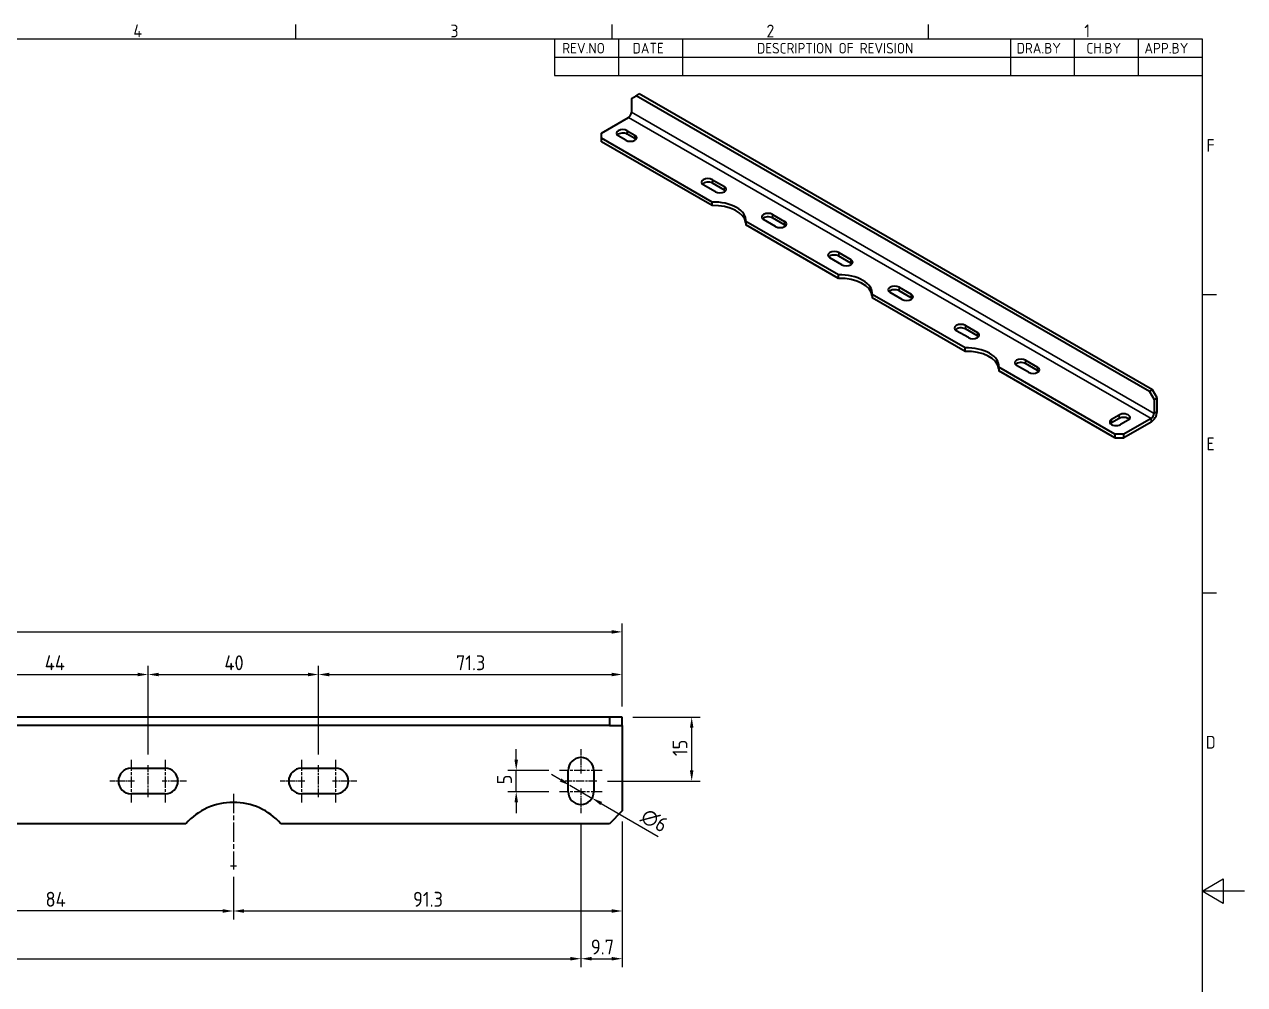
# Model space of a CAD drawing. Header units: millimetres. Extents: x 0 to 594, y 0 to 420.
# Drawn here: x 307.5 to 594, y 188.1 to 413.4 of the extents above; entities that cross this region are included whole.
import ezdxf

# ---------------------------------------------------------------- set-up
doc = ezdxf.new("R2010")
doc.units = ezdxf.units.MM
doc.linetypes.add('CHAIN', pattern=[0.3543, 0.2362, -0.0295, 0.0591, -0.0295])
doc.layers.get('0').update_dxf_attribs({"color": 3, "lineweight": 25})
for name, color, linetype, lineweight in [('가시적인 것(ISO)', 3, 'Continuous', 40), ('가시적인 좁은 것(ISO)', 3, 'Continuous', 35), ('경계(ISO)', 7, 'Continuous', 25), ('기호(ISO)', 5, 'Continuous', 25), ('중심 표식(ISO)', 1, 'Continuous', 25), ('중심선(ISO)', 1, 'Continuous', 25), ('치수(ISO)', 2, 'Continuous', 25)]:
    doc.layers.add(name, color=color, linetype=linetype, lineweight=lineweight)
doc.styles.add('ISO Proportiona M2B', font='isocp.shx')
doc.styles.add('문자 텍스트_M2B', font='isocp.shx')
doc.styles.add('치수 텍스트_PSTEK_POSCO', font='isocp.shx')
doc.dimstyles.new('치수_PSTEK_POSCO', dxfattribs={"dimtxt": 3.5, "dimasz": 2.5, "dimexe": 2, "dimexo": 2.5, "dimgap": 1, "dimtad": 1, "dimrnd": 1e-08, "dimdsep": 46, "dimtxsty": '치수 텍스트_PSTEK_POSCO', "dimcen": 0.09, "dimdle": 10, "dimclrd": 7, "dimclre": 7, "dimclrt": 2, "dimadec": 1, "dimazin": 2, "dimtfac": 1, "dimtmove": 0, "dimatfit": 3, "dimfxl": 0, "dimtolj": 1, "dimlwd": -1, "dimlwe": -1, "dimarcsym": 0})

# ---------------------------------------------------------------- blocks, each defined once
blk = doc.blocks.new('경계 Default Border')
at = {"layer": '경계(ISO)'}
for p, q in [((371.25, 410), (371.25, 413.4)), ((445.5, 410), (445.5, 413.4)), ((519.75, 410), (519.75, 413.4)), ((584, 350), (587.4, 350)), ((584, 280), (587.4, 280))]:
    blk.add_line(p, q, dxfattribs=at)
at = {"layer": '경계(ISO)', "flags": 128}
for points in [[(10, 10), (10, 410), (584, 410), (584, 10), (10, 10)], [(594, 210), (584, 210), (589, 212.89), (589, 207.11), (584, 210)]]:
    blk.add_lwpolyline(points, dxfattribs=at)
at = {"layer": '경계(ISO)', "color": 2, "char_height": 3, "attachment_point": 7, "style": '문자 텍스트_M2B'}
for s, insert in [('4', (333.1, 410.4)), ('3', (407.54, 410.37)), ('2', (481.75, 410.37)), ('1', (556.36, 410.4)), ('F', (585.04, 383.5)), ('E', (585.04, 313.47)), ('D', (584.88, 243.47))]:
    blk.add_mtext(s, dxfattribs=dict(at, insert=insert))
blk = doc.blocks.new('리비전 내역')
at = {"layer": '기호(ISO)'}
for p, q in [((432, 410), (584, 410)), ((432, 410), (432, 405.72)), ((447, 410), (447, 405.72)), ((462, 410), (462, 405.72)), ((539, 410), (539, 405.72)), ((554, 410), (554, 405.72)), ((569, 410), (569, 405.72)), ((584, 410), (584, 405.72)), ((432, 405.72), (584, 405.72)), ((432, 405.72), (432, 401.44)), ((447, 405.72), (447, 401.44)), ((462, 405.72), (462, 401.44)), ((539, 405.72), (539, 401.44)), ((554, 405.72), (554, 401.44)), ((569, 405.72), (569, 401.44)), ((584, 405.72), (584, 401.44)), ((432, 401.44), (584, 401.44))]:
    blk.add_line(p, q, dxfattribs=at)
at = {"layer": '기호(ISO)', "color": 2, "char_height": 2.5, "attachment_point": 7, "style": 'ISO Proportiona M2B'}
for s, insert in [('REV.NO', (433.79, 406.58)), ('DATE', (450.31, 406.58)), ('DESCRIPTION OF REVISION', (479.51, 406.58)), ('DRA.BY', (540.48, 406.58)), ('CH.BY', (556.86, 406.58)), ('APP.BY', (570.48, 406.58))]:
    blk.add_mtext(s, dxfattribs=dict(at, insert=insert))
blk = doc.blocks.new('*D27')
at = {"layer": 'Defpoints', "color": 0, "transparency": 16777216}
for p in [(447.88, 270.86), (100.88, 250.86), (447.88, 250.86)]:
    blk.add_point(p, dxfattribs=at)
at = {"layer": '치수(ISO)', "color": 7, "transparency": 16777216}
for p, q in [((100.88, 253.36), (100.88, 272.86)), ((447.88, 253.36), (447.88, 272.86)), ((103.38, 270.86), (445.38, 270.86))]:
    blk.add_line(p, q, dxfattribs=at)
for points in [[(103.38, 271.28), (103.38, 270.44), (100.88, 270.86)], [(445.38, 271.28), (445.38, 270.44), (447.88, 270.86)]]:
    blk.add_solid(points, dxfattribs=at)
at = {"layer": '치수(ISO)', "color": 2, "transparency": 16777216, "insert": (271.05, 273.61), "char_height": 3.5, "attachment_point": 4, "style": '치수 텍스트_PSTEK_POSCO'}
blk.add_mtext('\\A1;347', dxfattribs=at)
blk = doc.blocks.new('*D29')
at = {"layer": 'Defpoints', "color": 0, "transparency": 16777216}
for p in [(447.88, 250.86), (464.19, 250.86), (441.93, 235.86)]:
    blk.add_point(p, dxfattribs=at)
at = {"layer": '치수(ISO)', "color": 7, "transparency": 16777216}
for p, q in [((450.38, 250.86), (466.19, 250.86)), ((464.19, 238.36), (464.19, 248.36)), ((444.43, 235.86), (466.19, 235.86))]:
    blk.add_line(p, q, dxfattribs=at)
for points in [[(463.77, 248.36), (464.6, 248.36), (464.19, 250.86)], [(463.77, 238.36), (464.6, 238.36), (464.19, 235.86)]]:
    blk.add_solid(points, dxfattribs=at)
at = {"layer": '치수(ISO)', "color": 2, "transparency": 16777216, "insert": (461.44, 241.71), "char_height": 3.5, "attachment_point": 4, "rotation": 90, "style": '치수 텍스트_PSTEK_POSCO'}
blk.add_mtext('\\A1;15', dxfattribs=at)
blk = doc.blocks.new('*D30')
at = {"layer": 'Defpoints', "color": 0, "transparency": 16777216}
for p in [(438.18, 228.36), (447.88, 228.86), (447.88, 194.17)]:
    blk.add_point(p, dxfattribs=at)
at = {"layer": '치수(ISO)', "color": 7, "transparency": 16777216}
for p, q in [((447.88, 226.36), (447.88, 192.17)), ((438.18, 225.86), (438.18, 192.17)), ((440.68, 194.17), (445.38, 194.17))]:
    blk.add_line(p, q, dxfattribs=at)
for points in [[(440.68, 194.59), (440.68, 193.75), (438.18, 194.17)], [(445.38, 194.59), (445.38, 193.75), (447.88, 194.17)]]:
    blk.add_solid(points, dxfattribs=at)
at = {"layer": '치수(ISO)', "color": 2, "transparency": 16777216, "insert": (440.51, 196.92), "char_height": 3.5, "attachment_point": 4, "style": '치수 텍스트_PSTEK_POSCO'}
blk.add_mtext('\\A1;9.7', dxfattribs=at)
blk = doc.blocks.new('*D31')
at = {"layer": 'Defpoints', "color": 0, "transparency": 16777216}
for p in [(272.58, 215.11), (356.58, 215.11), (272.58, 205.37)]:
    blk.add_point(p, dxfattribs=at)
at = {"layer": '치수(ISO)', "color": 7, "transparency": 16777216}
for p, q in [((272.58, 212.61), (272.58, 203.37)), ((356.58, 212.61), (356.58, 203.37)), ((354.08, 205.37), (275.08, 205.37))]:
    blk.add_line(p, q, dxfattribs=at)
for points in [[(275.08, 205.79), (275.08, 204.95), (272.58, 205.37)], [(354.08, 205.79), (354.08, 204.95), (356.58, 205.37)]]:
    blk.add_solid(points, dxfattribs=at)
at = {"layer": '치수(ISO)', "color": 2, "transparency": 16777216, "insert": (312.48, 208.12), "char_height": 3.5, "attachment_point": 4, "style": '치수 텍스트_PSTEK_POSCO'}
blk.add_mtext('\\A1;84', dxfattribs=at)
blk = doc.blocks.new('*D35')
at = {"layer": 'Defpoints', "color": 0, "transparency": 16777216}
for p in [(110.58, 232.11), (438.18, 228.36), (438.18, 194.17)]:
    blk.add_point(p, dxfattribs=at)
at = {"layer": '치수(ISO)', "color": 7, "transparency": 16777216}
for p, q in [((110.58, 229.61), (110.58, 192.17)), ((438.18, 225.86), (438.18, 192.17)), ((113.08, 194.17), (435.68, 194.17))]:
    blk.add_line(p, q, dxfattribs=at)
for points in [[(113.08, 194.59), (113.08, 193.75), (110.58, 194.17)], [(435.68, 194.59), (435.68, 193.75), (438.18, 194.17)]]:
    blk.add_solid(points, dxfattribs=at)
at = {"layer": '치수(ISO)', "color": 2, "transparency": 16777216, "insert": (268.04, 196.92), "char_height": 3.5, "attachment_point": 4, "style": '치수 텍스트_PSTEK_POSCO'}
blk.add_mtext('\\A1;327.6', dxfattribs=at)
blk = doc.blocks.new('*D41')
at = {"layer": 'Defpoints', "color": 0, "transparency": 16777216}
for p in [(422.99, 238.36), (433.18, 238.36), (433.18, 233.36)]:
    blk.add_point(p, dxfattribs=at)
at = {"layer": '치수(ISO)', "color": 7, "transparency": 16777216}
for p, q in [((422.99, 240.86), (422.99, 243.36)), ((430.68, 238.36), (420.99, 238.36)), ((422.99, 233.36), (422.99, 238.36)), ((430.68, 233.36), (420.99, 233.36)), ((422.99, 230.86), (422.99, 228.36))]:
    blk.add_line(p, q, dxfattribs=at)
for points in [[(422.58, 240.86), (423.41, 240.86), (422.99, 238.36)], [(422.58, 230.86), (423.41, 230.86), (422.99, 233.36)]]:
    blk.add_solid(points, dxfattribs=at)
at = {"layer": '치수(ISO)', "color": 2, "transparency": 16777216, "insert": (420.24, 235.09), "char_height": 3.5, "attachment_point": 4, "rotation": 90, "style": '치수 텍스트_PSTEK_POSCO'}
blk.add_mtext('\\A1;5', dxfattribs=at)
blk = doc.blocks.new('*D42')
at = {"layer": 'Defpoints', "color": 0, "transparency": 16777216}
for p in [(435.58, 234.86), (440.78, 231.86)]:
    blk.add_point(p, dxfattribs=at)
at = {"layer": '치수(ISO)', "color": 7, "transparency": 16777216}
for p, q in [((433.42, 236.11), (431.25, 237.36)), ((435.58, 234.86), (440.78, 231.86)), ((442.94, 230.61), (456.35, 222.87))]:
    blk.add_line(p, q, dxfattribs=at)
for points in [[(433.62, 236.47), (433.21, 235.75), (435.58, 234.86)], [(443.15, 230.97), (442.73, 230.25), (440.78, 231.86)]]:
    blk.add_solid(points, dxfattribs=at)
at = {"layer": '치수(ISO)', "color": 2, "transparency": 16777216, "insert": (452.77, 228.11), "char_height": 3.5, "attachment_point": 4, "rotation": 330, "style": '치수 텍스트_PSTEK_POSCO'}
blk.add_mtext('\\A1;∅6', dxfattribs=at)
blk = doc.blocks.new('*D47')
at = {"layer": 'Defpoints', "color": 0, "transparency": 16777216}
for p in [(336.58, 260.86), (292.58, 239.61), (336.58, 239.61)]:
    blk.add_point(p, dxfattribs=at)
at = {"layer": '치수(ISO)', "color": 7, "transparency": 16777216}
for p, q in [((292.58, 242.11), (292.58, 262.86)), ((295.08, 260.86), (334.08, 260.86)), ((336.58, 242.11), (336.58, 262.86))]:
    blk.add_line(p, q, dxfattribs=at)
for points in [[(295.08, 261.28), (295.08, 260.44), (292.58, 260.86)], [(334.08, 261.28), (334.08, 260.44), (336.58, 260.86)]]:
    blk.add_solid(points, dxfattribs=at)
at = {"layer": '치수(ISO)', "color": 2, "transparency": 16777216, "insert": (312.3, 263.61), "char_height": 3.5, "attachment_point": 4, "style": '치수 텍스트_PSTEK_POSCO'}
blk.add_mtext('\\A1;44', dxfattribs=at)
blk = doc.blocks.new('*D48')
at = {"layer": 'Defpoints', "color": 0, "transparency": 16777216}
for p in [(376.58, 260.86), (336.58, 239.61), (376.58, 239.61)]:
    blk.add_point(p, dxfattribs=at)
at = {"layer": '치수(ISO)', "color": 7, "transparency": 16777216}
for p, q in [((336.58, 242.11), (336.58, 262.86)), ((339.08, 260.86), (374.08, 260.86)), ((376.58, 242.11), (376.58, 262.86))]:
    blk.add_line(p, q, dxfattribs=at)
for points in [[(339.08, 261.28), (339.08, 260.44), (336.58, 260.86)], [(374.08, 261.28), (374.08, 260.44), (376.58, 260.86)]]:
    blk.add_solid(points, dxfattribs=at)
at = {"layer": '치수(ISO)', "color": 2, "transparency": 16777216, "insert": (354.48, 263.61), "char_height": 3.5, "attachment_point": 4, "style": '치수 텍스트_PSTEK_POSCO'}
blk.add_mtext('\\A1;40', dxfattribs=at)
blk = doc.blocks.new('*D49')
at = {"layer": 'Defpoints', "color": 0, "transparency": 16777216}
for p in [(447.88, 260.86), (447.88, 250.86), (376.58, 239.61)]:
    blk.add_point(p, dxfattribs=at)
at = {"layer": '치수(ISO)', "color": 7, "transparency": 16777216}
for p, q in [((376.58, 242.11), (376.58, 262.86)), ((379.08, 260.86), (445.38, 260.86)), ((447.88, 253.36), (447.88, 262.86))]:
    blk.add_line(p, q, dxfattribs=at)
for points in [[(379.08, 261.28), (379.08, 260.44), (376.58, 260.86)], [(445.38, 261.28), (445.38, 260.44), (447.88, 260.86)]]:
    blk.add_solid(points, dxfattribs=at)
at = {"layer": '치수(ISO)', "color": 2, "transparency": 16777216, "insert": (408.83, 263.61), "char_height": 3.5, "attachment_point": 4, "style": '치수 텍스트_PSTEK_POSCO'}
blk.add_mtext('\\A1;71.3', dxfattribs=at)
blk = doc.blocks.new('*D51')
at = {"layer": 'Defpoints', "color": 0, "transparency": 16777216}
for p in [(447.88, 228.86), (356.58, 215.86), (447.88, 205.37)]:
    blk.add_point(p, dxfattribs=at)
at = {"layer": '치수(ISO)', "color": 7, "transparency": 16777216}
for p, q in [((447.88, 226.36), (447.88, 203.37)), ((356.58, 213.36), (356.58, 203.37)), ((359.08, 205.37), (445.38, 205.37))]:
    blk.add_line(p, q, dxfattribs=at)
for points in [[(359.08, 205.79), (359.08, 204.95), (356.58, 205.37)], [(445.38, 205.79), (445.38, 204.95), (447.88, 205.37)]]:
    blk.add_solid(points, dxfattribs=at)
at = {"layer": '치수(ISO)', "color": 2, "transparency": 16777216, "insert": (398.76, 208.12), "char_height": 3.5, "attachment_point": 4, "style": '치수 텍스트_PSTEK_POSCO'}
blk.add_mtext('\\A1;91.3', dxfattribs=at)

msp = doc.modelspace()

# ---------------------------------------------------------------- linework, layer by layer
at = {"layer": '가시적인 것(ISO)'}
for p, q in [((450.0539, 396.0622), (451.1146, 396.6777)), ((450.0539, 396.0622), (450.0539, 392.792)), ((451.1146, 396.6777), (451.8217, 397.0849)), ((571.6763, 327.2509), (451.1146, 396.6777)), ((572.3834, 327.6581), (451.8217, 397.0849)), ((442.9828, 387.9025), (449.3468, 391.5673)), ((442.9828, 386.6809), (442.9828, 387.9025)), ((448.7104, 386.233), (446.9426, 387.251)), ((449.064, 388.4726), (450.8317, 387.4546)), ((450.8317, 386.6371), (449.064, 387.655)), ((468.976, 371.7125), (442.9828, 386.6809)), ((442.9828, 385.8634), (442.9828, 386.6809)), ((468.976, 370.8949), (442.9828, 385.8634)), ((469.7468, 374.1189), (466.9184, 375.7477)), ((469.0397, 376.9693), (471.8682, 375.3405)), ((471.8682, 374.523), (469.0397, 376.1518)), ((468.976, 370.8949), (468.976, 371.7125)), ((476.8817, 367.1599), (476.8817, 366.3424)), ((498.6745, 354.6103), (476.8817, 367.1599)), ((483.889, 365.975), (481.0605, 367.6038)), ((483.1819, 368.8254), (486.0103, 367.1966)), ((486.0103, 366.3791), (483.1819, 368.0079)), ((498.6745, 353.7927), (476.8817, 366.3424)), ((499.4453, 357.0167), (496.6169, 358.6455)), ((498.7382, 359.8671), (501.5666, 358.2383)), ((501.5666, 357.4208), (498.7382, 359.0495)), ((498.6745, 353.7927), (498.6745, 354.6103)), ((506.5801, 350.0577), (506.5801, 349.2401)), ((528.3729, 337.508), (506.5801, 350.0577)), ((513.5875, 348.8728), (510.759, 350.5016)), ((512.8803, 351.7232), (515.7088, 350.0944)), ((515.7088, 349.2769), (512.8803, 350.9056)), ((528.3729, 336.6905), (506.5801, 349.2401)), ((529.1438, 339.9145), (526.3154, 341.5433)), ((528.4367, 342.7649), (531.2651, 341.1361)), ((531.2651, 340.3185), (528.4367, 341.9473)), ((528.3729, 336.6905), (528.3729, 337.508)), ((536.2786, 332.9555), (536.2786, 332.1379)), ((563.5445, 317.2541), (536.2786, 332.9555)), ((543.2859, 331.7706), (540.4575, 333.3994)), ((542.5788, 334.621), (545.4073, 332.9922)), ((545.4073, 332.1746), (542.5788, 333.8034)), ((563.5445, 316.4365), (536.2786, 332.1379)), ((572.3834, 327.6581), (571.6763, 327.2509)), ((571.6763, 327.2509), (572.7369, 325.4138)), ((573.444, 325.821), (572.3834, 327.6581)), ((572.7369, 325.4138), (573.444, 325.821)), ((572.7369, 325.4138), (572.7369, 322.1436)), ((573.444, 322.5508), (573.444, 325.821)), ((562.7667, 320.7559), (564.5345, 321.7739)), ((564.5345, 320.9564), (562.7667, 319.9384)), ((572.0298, 320.9188), (565.6659, 317.2541)), ((566.6558, 320.5523), (564.8881, 319.5344)), ((572.0298, 320.1013), (565.6659, 316.4365)), ((565.6659, 317.2541), (563.5445, 317.2541)), ((563.5445, 317.2541), (563.5445, 316.4365)), ((563.5445, 316.4365), (565.6659, 316.4365)), ((565.6659, 316.4365), (565.6659, 317.2541)), ((444.8785, 250.8594), (103.8785, 250.8594)), ((447.8785, 250.8594), (444.8785, 250.8594)), ((444.8785, 250.8594), (444.8785, 248.8594)), ((447.8785, 248.8594), (447.8785, 250.8594)), ((444.8785, 248.8594), (103.8785, 248.8594)), ((444.8785, 248.8594), (447.8785, 248.8594)), ((447.8785, 248.8594), (447.8785, 246.8594)), ((447.8785, 246.8594), (447.8785, 228.8594)), ((332.5785, 238.8594), (340.5785, 238.8594)), ((372.5785, 238.8594), (380.5785, 238.8594)), ((435.1785, 233.3594), (435.1785, 238.3594)), ((441.1785, 238.3594), (441.1785, 233.3594)), ((340.5785, 232.8594), (332.5785, 232.8594)), ((380.5785, 232.8594), (372.5785, 232.8594)), ((447.8785, 228.8594), (444.8785, 225.8594)), ((345.3982, 225.8594), (283.7588, 225.8594)), ((444.8785, 225.8594), (367.7588, 225.8594))]:
    msp.add_line(p, q, dxfattribs=at)
for centre, radius, start, end in [((438.1785, 238.3594), 3, 0, 180), ((332.5785, 235.8594), 3, 90, 270), ((340.5785, 235.8594), 3, 270, 90), ((372.5785, 235.8594), 3, 90, 270), ((380.5785, 235.8594), 3, 270, 90), ((438.1785, 233.3594), 3, 180, 0), ((356.5785, 215.8594), 15, 41.810315, 138.189685)]:
    msp.add_arc(centre, radius, start, end, dxfattribs=at)
for centre, major_axis, ratio, start_param, end_param in [((449.3468, 392.3848), (-0.499, -0.8666), 0.57809312, 0.78346445, 2.35426078), ((448.0033, 387.8618), (-1.5, 0), 0.5758617, 3.92699082, 7.06858347), ((448.0033, 387.0443), (-1.5, 0), 0.5758617, 3.92699082, 5.79023025), ((449.7711, 386.8438), (1.5, 0), 0.5758617, 3.92699082, 7.06858347), ((449.7711, 386.0263), (-1.5, 0), 0.5758617, 3.63454771, 3.92699082), ((467.9791, 376.3585), (-1.5, 0), 0.5758617, 3.92699082, 7.06858347), ((467.9791, 375.541), (-1.5, 0), 0.5758617, 3.92699082, 5.79023025), ((470.8075, 374.7297), (1.5, 0), 0.5758617, 3.92699082, 7.06858347), ((470.8075, 373.9122), (-1.5, 0), 0.5758617, 3.63454771, 3.92699082), ((469.3933, 367.4002), (7.5, 0), 0.5758617, 6.2275148, 7.90965214), ((469.3933, 366.5827), (7.5, 0), 0.5758617, 0.05567051, 1.62646683), ((482.1212, 368.2146), (-1.5, 0), 0.5758617, 3.92699082, 7.06858347), ((482.1212, 367.3971), (-1.5, 0), 0.5758617, 3.92699082, 5.79023025), ((484.9496, 366.5858), (1.5, 0), 0.5758617, 3.92699082, 7.06858347), ((484.9496, 365.7683), (-1.5, 0), 0.5758617, 3.63454771, 3.92699082), ((497.6776, 359.2563), (-1.5, 0), 0.5758617, 3.92699082, 7.06858347), ((497.6776, 358.4388), (-1.5, 0), 0.5758617, 3.92699082, 5.79023025), ((500.506, 357.6275), (1.5, 0), 0.5758617, 3.92699082, 7.06858347), ((500.506, 356.81), (-1.5, 0), 0.5758617, 3.63454771, 3.92699082), ((499.0918, 350.298), (7.5, 0), 0.5758617, 6.2275148, 7.90965214), ((499.0918, 349.4804), (7.5, 0), 0.5758617, 0.05567051, 1.62646683), ((511.8197, 351.1124), (-1.5, 0), 0.5758617, 3.92699082, 7.06858347), ((511.8197, 350.2948), (-1.5, 0), 0.5758617, 3.92699082, 5.79023025), ((514.6481, 349.4836), (1.5, 0), 0.5758617, 3.92699082, 7.06858347), ((514.6481, 348.6661), (-1.5, 0), 0.5758617, 3.63454771, 3.92699082), ((527.376, 342.1541), (-1.5, 0), 0.5758617, 3.92699082, 7.06858347), ((527.376, 341.3365), (-1.5, 0), 0.5758617, 3.92699082, 5.79023025), ((530.2045, 340.5253), (1.5, 0), 0.5758617, 3.92699082, 7.06858347), ((530.2045, 339.7078), (-1.5, 0), 0.5758617, 3.63454771, 3.92699082), ((528.7902, 333.1958), (7.5, 0), 0.5758617, 6.2275148, 7.90965214), ((528.7902, 332.3782), (7.5, 0), 0.5758617, 0.05567051, 1.62646683), ((541.5182, 334.0102), (-1.5, 0), 0.5758617, 3.92699082, 7.06858347), ((541.5182, 333.1926), (-1.5, 0), 0.5758617, 3.92699082, 5.79023025), ((544.3466, 332.3814), (1.5, 0), 0.5758617, 3.92699082, 7.06858347), ((544.3466, 331.5638), (-1.5, 0), 0.5758617, 3.63454771, 3.92699082), ((565.5952, 321.1631), (1.5, 0), 0.5758617, 5.49778714, 8.6393798), ((565.5952, 320.3456), (-1.5, 0), 0.5758617, 3.63454771, 5.49778714), ((572.0298, 321.7364), (0.9981, 1.7332), 0.57809312, 3.92505711, 5.49585344), ((572.0298, 321.7364), (-0.499, -0.8666), 0.57809312, 0.78346445, 2.35426078), ((563.8274, 320.1452), (-1.5, 0), 0.5758617, 5.49778714, 8.6393798), ((563.8274, 319.3276), (-1.5, 0), 0.5758617, 5.49778714, 5.79023025)]:
    msp.add_ellipse(centre, major_axis=major_axis, ratio=ratio, start_param=start_param, end_param=end_param, dxfattribs=at)
at = {"layer": '가시적인 좁은 것(ISO)'}
for p, q in [((450.0539, 392.792), (572.7369, 322.1436)), ((572.0298, 320.9188), (449.3468, 391.5673)), ((449.064, 388.4726), (449.064, 387.655)), ((450.8317, 387.4546), (450.8317, 386.6371)), ((469.0397, 376.9693), (469.0397, 376.1518)), ((471.8682, 375.3405), (471.8682, 374.523)), ((483.1819, 368.8254), (483.1819, 368.0079)), ((486.0103, 367.1966), (486.0103, 366.3791)), ((498.7382, 359.8671), (498.7382, 359.0495)), ((501.5666, 358.2383), (501.5666, 357.4208)), ((512.8803, 351.7232), (512.8803, 350.9056)), ((515.7088, 350.0944), (515.7088, 349.2769)), ((528.4367, 342.7649), (528.4367, 341.9473)), ((531.2651, 341.1361), (531.2651, 340.3185)), ((542.5788, 334.621), (542.5788, 333.8034)), ((545.4073, 332.9922), (545.4073, 332.1746)), ((564.5345, 321.7739), (564.5345, 320.9564)), ((572.0298, 320.1013), (572.0298, 320.9188)), ((572.7369, 322.1436), (573.444, 322.5508)), ((562.7667, 320.7559), (562.7667, 319.9384))]:
    msp.add_line(p, q, dxfattribs=at)
at = {"layer": '중심 표식(ISO)', "linetype": 'CHAIN', "ltscale": 11.111974}
for p, q in [((332.5785, 240.8594), (332.5785, 230.8594)), ((340.5785, 240.8594), (340.5785, 230.8594)), ((372.5785, 240.8594), (372.5785, 230.8594)), ((380.5785, 240.8594), (380.5785, 230.8594)), ((443.1785, 238.3594), (433.1785, 238.3594)), ((443.1785, 233.3594), (433.1785, 233.3594))]:
    msp.add_line(p, q, dxfattribs=at)
at = {"layer": '중심 표식(ISO)', "linetype": 'CHAIN', "ltscale": 6.389343}
for p, q in [((438.1785, 243.3594), (438.1785, 237.6094)), ((333.3285, 235.8594), (327.5785, 235.8594)), ((345.5785, 235.8594), (339.8285, 235.8594)), ((373.3285, 235.8594), (367.5785, 235.8594)), ((385.5785, 235.8594), (379.8285, 235.8594)), ((438.1785, 234.1094), (438.1785, 228.3594))]:
    msp.add_line(p, q, dxfattribs=at)
at = {"layer": '중심 표식(ISO)', "linetype": 'CHAIN', "ltscale": 19.051651}
msp.add_line((356.5785, 232.8594), (356.5785, 215.1094), dxfattribs=at)
at = {"layer": '중심 표식(ISO)', "linetype": 'CHAIN', "ltscale": 1.666711}
msp.add_line((357.3285, 215.8594), (355.8285, 215.8594), dxfattribs=at)
at = {"layer": '중심선(ISO)', "linetype": 'CHAIN', "ltscale": 8.333956}
for p, q in [((336.5785, 232.1094), (336.5785, 239.6094)), ((376.5785, 232.1094), (376.5785, 239.6094)), ((441.9285, 235.8594), (434.4285, 235.8594))]:
    msp.add_line(p, q, dxfattribs=at)

# ---------------------------------------------------------------- block references
msp.add_blockref('경계 Default Border', (0, 0))
at = {"layer": '기호(ISO)'}
msp.add_blockref('리비전 내역', (0, 0), dxfattribs=at)

# ---------------------------------------------------------------- dimensions: what is measured, and where the dimension line sits
at = {"layer": '치수(ISO)', "color": 7}
for base, p1, p2, angle, override, picture, middle in [((447.8785, 270.8594), (100.8785, 250.8594), (447.8785, 250.8594), 180, {"dimdec": 2, "dimtp": 0, "dimtm": 0, "dimtdec": 2, "dimtofl": 0, "dimatfit": 1}, '*D27', (274.3785, 270.8594)), ((336.5785, 260.8594), (292.5785, 239.6094), (336.5785, 239.6094), 180, {"dimdec": 2, "dimtp": 0, "dimtm": 0, "dimtdec": 2, "dimtofl": 0, "dimatfit": 1}, '*D47', (314.5785, 260.8594)), ((376.5785, 260.8594), (336.5785, 239.6094), (376.5785, 239.6094), 180, {"dimdec": 2, "dimtp": 0, "dimtm": 0, "dimtdec": 2, "dimtofl": 0, "dimatfit": 1}, '*D48', (356.5785, 260.8594)), ((447.8785, 260.8594), (376.5785, 239.6094), (447.8785, 250.8594), 180, {"dimdec": 2, "dimtp": 0, "dimtm": 0, "dimtdec": 2, "dimtofl": 0, "dimatfit": 1}, '*D49', (412.2285, 260.8594)), ((464.1883, 250.8594), (441.9285, 235.8594), (447.8785, 250.8594), 90, {"dimdec": 2, "dimtp": 0, "dimtm": 0, "dimtdec": 2, "dimtofl": 0, "dimatfit": 1}, '*D29', (464.1883, 243.3594)), ((422.9932, 238.3594), (433.1785, 233.3594), (433.1785, 238.3594), 90, {"dimdec": 2, "dimtp": 0, "dimtm": 0, "dimtdec": 2, "dimtofl": 1, "dimatfit": 1}, '*D41', (422.9932, 235.8594)), ((438.1785, 194.1689), (110.5785, 232.1094), (438.1785, 228.3594), 180, {"dimdec": 2, "dimtp": 0, "dimtm": 0, "dimtdec": 2, "dimtofl": 0, "dimatfit": 1}, '*D35', (273.0248, 194.1689)), ((447.8785, 205.3697), (356.5785, 215.8594), (447.8785, 228.8594), 180, {"dimdec": 2, "dimtp": 0, "dimtm": 0, "dimtdec": 2, "dimtofl": 0, "dimatfit": 1}, '*D51', (402.2285, 205.3697)), ((447.8785, 194.1689), (438.1785, 228.3594), (447.8785, 228.8594), 180, {"dimdec": 2, "dimtp": 0, "dimtm": 0, "dimtdec": 2, "dimtofl": 0, "dimatfit": 1}, '*D30', (443.0285, 194.1689)), ((272.5785, 205.3697), (356.5785, 215.1094), (272.5785, 215.1094), 180, {"dimdec": 2, "dimtp": 0, "dimtm": 0, "dimtdec": 2, "dimtofl": 0, "dimatfit": 1}, '*D31', (314.5785, 205.3697))]:
    dim = msp.add_linear_dim(base=base, p1=p1, p2=p2, angle=angle, dimstyle='치수_PSTEK_POSCO', override=override, dxfattribs=at)
    dim.commit()
    dim.dimension.update_dxf_attribs({"geometry": picture, "text_midpoint": middle, "dimtype": 160})
dim = msp.add_diameter_dim_2p(p1=(435.5804, 234.8594), p2=(440.7766, 231.8594), dimstyle='치수_PSTEK_POSCO', override={"dimdec": 2, "dimlfac": 1, "dimtp": 0, "dimtm": 0, "dimtdec": 2, "dimatfit": 2}, dxfattribs=at)
dim.commit()
dim.dimension.update_dxf_attribs({"geometry": '*D42', "text_midpoint": (453.4402, 224.5481), "dimtype": 163})

doc.saveas('drawing.dxf')
